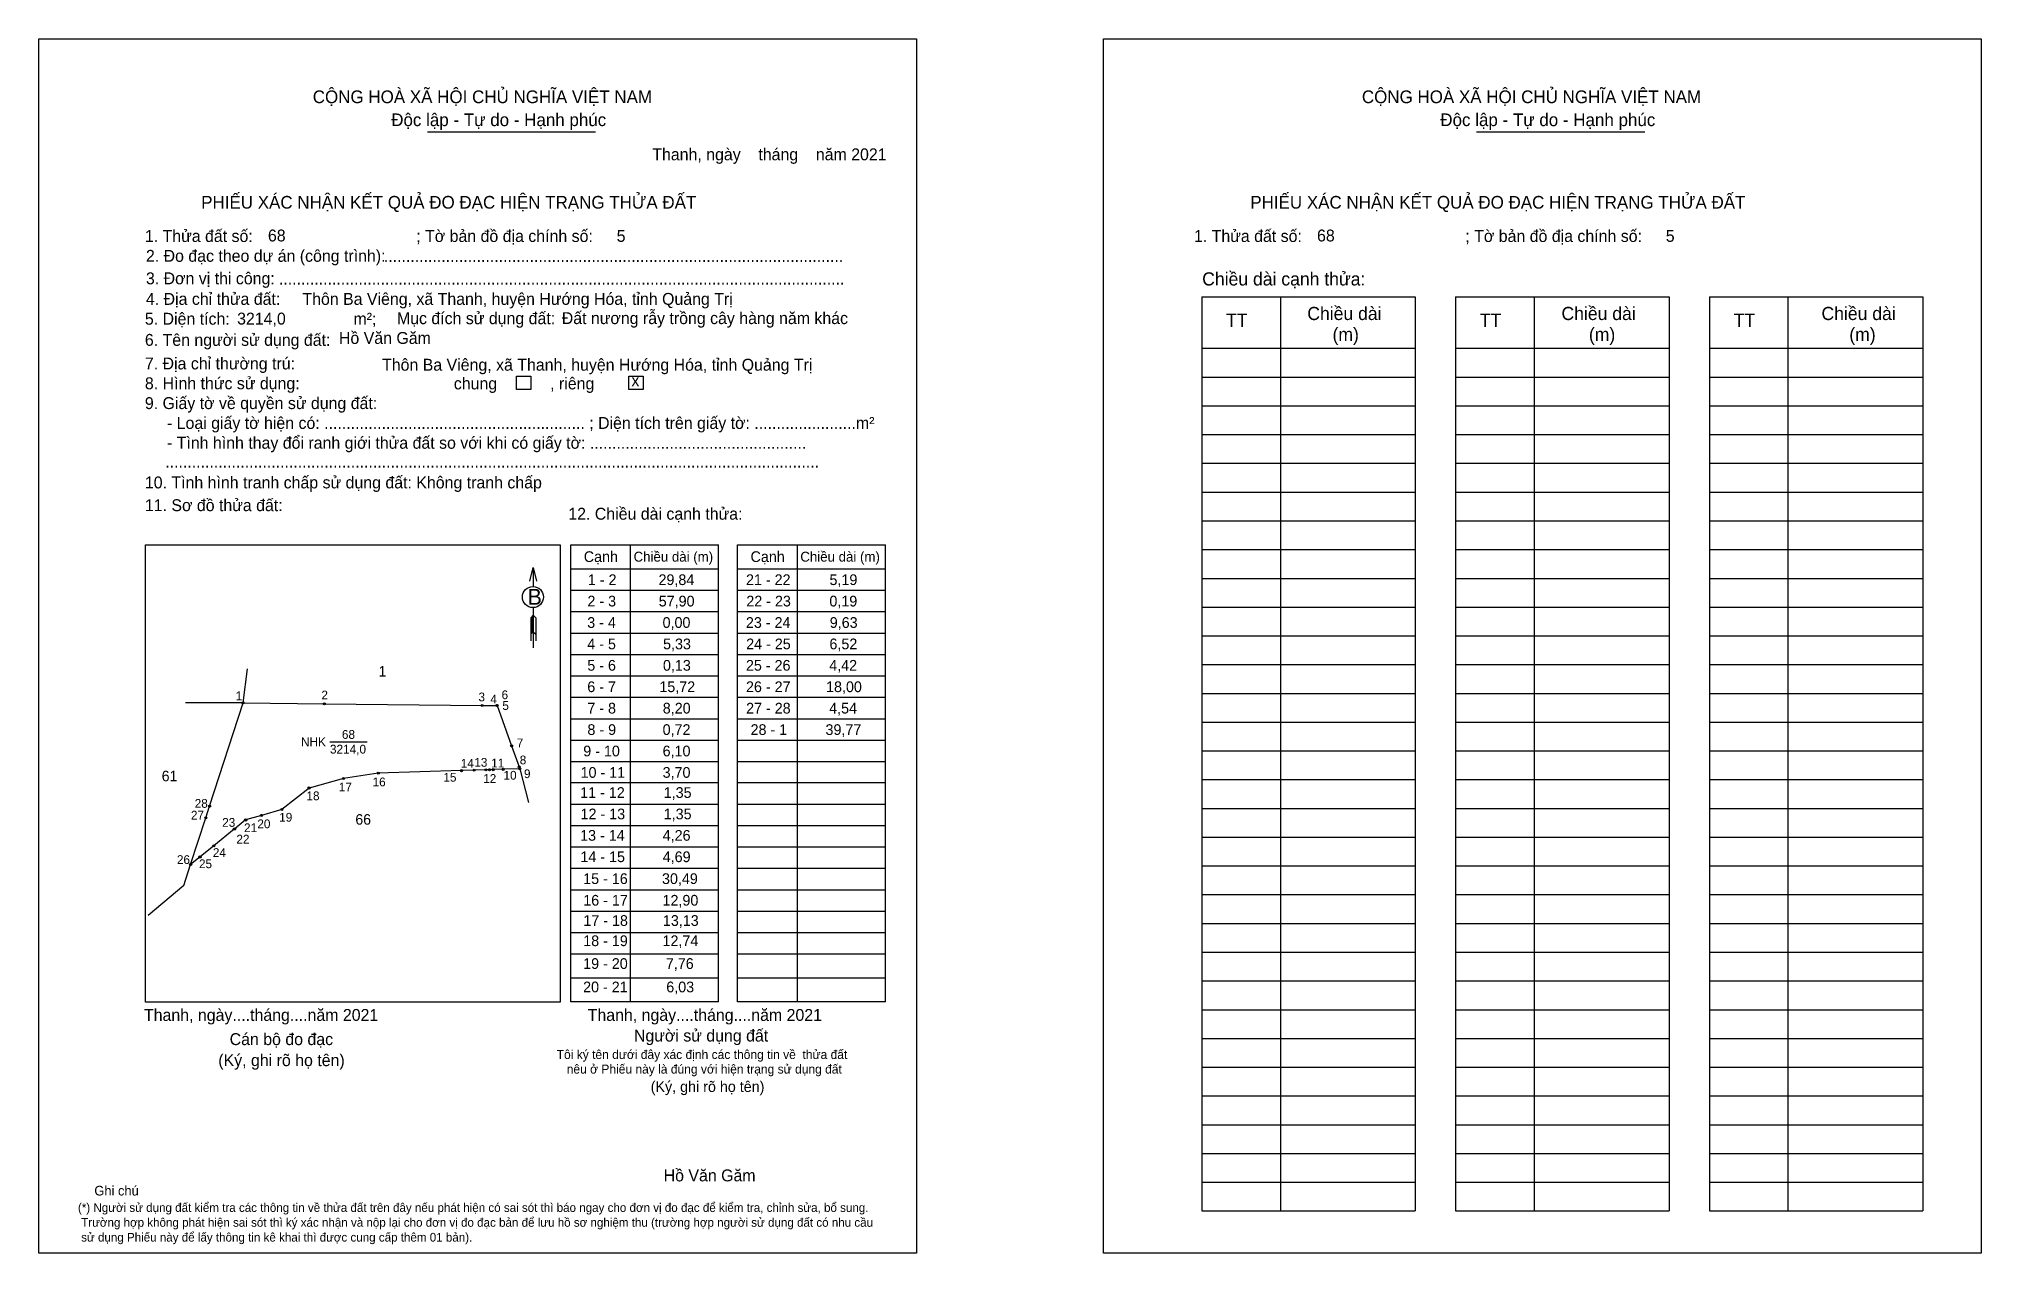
# Model space of a CAD drawing. Extents: x 544175 to 544887, y 1826754 to 1827199.
import ezdxf

# ---------------------------------------------------------------- set-up
doc = ezdxf.new("R2010")
doc.units = 0
for name, color, linetype in [('CanhThua', 7, 'Continuous'), ('kqddKhungInTrang1', 7, 'Continuous'), ('kqddKhungInTrang2', 7, 'Continuous'), ('kqddNoiDung', 7, 'Continuous'), ('kqddTemplate', 7, 'Continuous'), ('Level 1', 7, 'Continuous'), ('MocDinhThua', 7, 'Continuous'), ('NhanDiaChinhThua', 7, 'Continuous'), ('NhanTuCan', 7, 'Continuous'), ('RauThua', 7, 'Continuous'), ('SoHieuDinhThua', 7, 'Continuous')]:
    doc.layers.add(name, color=color, linetype=linetype)

msp = doc.modelspace()

# ---------------------------------------------------------------- linework, layer by layer
at = {"layer": 'CanhThua'}
for p, q in [((544237.35, 1826918.1), (544249.61, 1826955.93)), ((544249.61, 1826955.93), (544279.45, 1826955.6)), ((544279.45, 1826955.6), (544337.35, 1826954.96)), ((544337.35, 1826954.96), (544337.35, 1826954.96)), ((544337.35, 1826954.96), (544342.68, 1826954.96)), ((544342.68, 1826954.96), (544342.81, 1826954.96)), ((544342.81, 1826954.96), (544348.12, 1826940.17)), ((544348.12, 1826940.17), (544350.9, 1826932.45)), ((544299.23, 1826930.15), (544286.48, 1826928.22)), ((544329.71, 1826931.1), (544299.23, 1826930.15)), ((544334.39, 1826931.25), (544329.71, 1826931.1)), ((544338.65, 1826931.38), (544334.39, 1826931.25)), ((544339.99, 1826931.43), (544338.65, 1826931.38)), ((544341.34, 1826931.47), (544339.99, 1826931.43)), ((544345.04, 1826931.58), (544341.34, 1826931.47)), ((544351.14, 1826931.78), (544345.04, 1826931.58)), ((544350.9, 1826932.45), (544351.14, 1826931.78)), ((544273.83, 1826924.73), (544263.81, 1826916.86)), ((544286.48, 1826928.22), (544273.83, 1826924.73)), ((544235.95, 1826913.78), (544237.35, 1826918.1)), ((544263.81, 1826916.86), (544256.36, 1826914.69)), ((544230.4, 1826896.66), (544235.95, 1826913.78)), ((544246.39, 1826909.61), (544238.91, 1826903.55)), ((544246.54, 1826909.74), (544246.39, 1826909.61)), ((544250.57, 1826913), (544246.54, 1826909.74)), ((544256.36, 1826914.69), (544250.57, 1826913)), ((544238.91, 1826903.55), (544233.84, 1826899.45)), ((544233.84, 1826899.45), (544230.4, 1826896.66))]:
    msp.add_line(p, q, dxfattribs=at)
at = {"layer": 'kqddKhungInTrang1'}
msp.add_lwpolyline([(544174.72, 1827199.39), (544496.59, 1827199.39), (544496.59, 1826754.2), (544174.72, 1826754.2)], close=True, dxfattribs=at)
at = {"layer": 'kqddKhungInTrang2'}
msp.add_lwpolyline([(544565.25, 1827199.39), (544887.13, 1827199.39), (544887.13, 1826754.2), (544565.25, 1826754.2)], close=True, dxfattribs=at)
at = {"layer": 'kqddTemplate'}
for p, q in [((544317.28, 1827165.32), (544378.93, 1827165.32)), ((544702.08, 1827165.32), (544763.73, 1827165.32)), ((544601.28, 1827104.8), (544679.55, 1827104.8)), ((544601.28, 1827104.8), (544601.28, 1826769.66)), ((544630.09, 1827104.8), (544630.09, 1826769.66)), ((544679.55, 1827104.8), (544679.55, 1826769.66)), ((544694.38, 1827104.8), (544694.38, 1826769.66)), ((544694.38, 1827104.8), (544772.64, 1827104.8)), ((544723.18, 1827104.8), (544723.18, 1826769.66)), ((544772.64, 1827104.8), (544772.64, 1826769.66)), ((544787.47, 1827104.8), (544787.47, 1826769.66)), ((544787.47, 1827104.8), (544865.73, 1827104.8)), ((544816.27, 1827104.8), (544816.27, 1826769.65)), ((544865.73, 1827104.8), (544865.73, 1826769.65)), ((544601.28, 1827085.94), (544679.55, 1827085.94)), ((544694.38, 1827085.94), (544772.64, 1827085.94)), ((544787.47, 1827085.94), (544865.73, 1827085.94)), ((544601.28, 1827075.4), (544679.55, 1827075.4)), ((544694.38, 1827075.4), (544772.64, 1827075.4)), ((544787.47, 1827075.4), (544865.73, 1827075.4)), ((544601.28, 1827064.86), (544679.55, 1827064.86)), ((544694.38, 1827064.86), (544772.64, 1827064.86)), ((544787.47, 1827064.86), (544865.73, 1827064.86)), ((544601.28, 1827054.31), (544679.55, 1827054.31)), ((544694.38, 1827054.31), (544772.64, 1827054.31)), ((544787.47, 1827054.31), (544865.73, 1827054.31)), ((544601.28, 1827043.77), (544679.55, 1827043.77)), ((544694.38, 1827043.77), (544772.64, 1827043.77)), ((544787.47, 1827043.77), (544865.73, 1827043.77)), ((544601.28, 1827033.23), (544679.55, 1827033.23)), ((544694.38, 1827033.23), (544772.64, 1827033.23)), ((544787.47, 1827033.23), (544865.73, 1827033.23)), ((544601.28, 1827022.69), (544679.55, 1827022.69)), ((544694.38, 1827022.69), (544772.64, 1827022.69)), ((544787.47, 1827022.68), (544865.73, 1827022.68)), ((544369.83, 1827013.87), (544424.05, 1827013.87)), ((544369.83, 1826846.33), (544369.83, 1827013.87)), ((544391.63, 1827013.87), (544391.63, 1826846.33)), ((544424.05, 1826846.33), (544424.05, 1827013.87)), ((544430.99, 1827013.87), (544485.22, 1827013.87)), ((544430.99, 1826846.33), (544430.99, 1827013.87)), ((544452.8, 1827013.87), (544452.8, 1826846.33)), ((544485.22, 1826846.33), (544485.22, 1827013.87)), ((544601.28, 1827012.14), (544679.55, 1827012.14)), ((544694.38, 1827012.14), (544772.64, 1827012.14)), ((544787.47, 1827012.14), (544865.73, 1827012.14)), ((544356.01, 1827005.63), (544356.02, 1826998.6)), ((544369.83, 1827005.1), (544424.05, 1827005.1)), ((544430.99, 1827005.1), (544485.22, 1827005.1)), ((544601.28, 1827001.6), (544679.55, 1827001.6)), ((544694.38, 1827001.6), (544772.64, 1827001.6)), ((544787.47, 1827001.6), (544865.73, 1827001.6)), ((544369.83, 1826997.25), (544424.05, 1826997.25)), ((544430.99, 1826997.25), (544485.22, 1826997.25)), ((544356.04, 1826988.04), (544355.14, 1826987.18)), ((544356.04, 1826987.64), (544355.14, 1826986.77)), ((544356.04, 1826987.23), (544355.14, 1826986.37)), ((544355.14, 1826987.18), (544355.14, 1826978.69)), ((544356.04, 1826986.83), (544355.14, 1826985.97)), ((544356.04, 1826990.88), (544356.06, 1826976.08)), ((544356.04, 1826988.04), (544356.96, 1826987.18)), ((544356.96, 1826987.18), (544356.96, 1826978.69)), ((544369.83, 1826989.4), (544424.05, 1826989.4)), ((544430.99, 1826989.4), (544485.22, 1826989.4)), ((544601.28, 1826991.06), (544679.55, 1826991.06)), ((544694.38, 1826991.06), (544772.64, 1826991.06)), ((544787.47, 1826991.06), (544865.73, 1826991.06)), ((544356.04, 1826986.43), (544355.14, 1826985.57)), ((544356.04, 1826986.03), (544355.14, 1826985.17)), ((544356.04, 1826985.63), (544355.14, 1826984.77)), ((544356.04, 1826985.23), (544355.14, 1826984.36)), ((544356.05, 1826984.83), (544355.14, 1826983.96)), ((544356.05, 1826984.43), (544355.14, 1826983.56)), ((544356.05, 1826984.03), (544355.14, 1826983.16)), ((544356.05, 1826983.62), (544355.14, 1826982.76)), ((544356.05, 1826983.22), (544355.14, 1826982.35)), ((544356.05, 1826982.82), (544355.14, 1826981.95)), ((544356.05, 1826982.42), (544355.14, 1826981.55)), ((544356.05, 1826982.02), (544355.14, 1826981.15)), ((544356.05, 1826982.02), (544356.96, 1826981.15)), ((544369.83, 1826981.55), (544424.05, 1826981.55)), ((544430.99, 1826981.55), (544485.22, 1826981.55)), ((544601.28, 1826980.51), (544679.55, 1826980.51)), ((544694.38, 1826980.51), (544772.64, 1826980.51)), ((544787.47, 1826980.51), (544865.73, 1826980.51)), ((544369.83, 1826973.69), (544424.05, 1826973.69)), ((544430.99, 1826973.69), (544485.22, 1826973.69)), ((544369.83, 1826965.84), (544424.05, 1826965.84)), ((544430.99, 1826965.84), (544485.22, 1826965.84)), ((544601.28, 1826969.97), (544679.55, 1826969.97)), ((544694.38, 1826969.97), (544772.64, 1826969.97)), ((544787.47, 1826969.97), (544865.73, 1826969.97)), ((544369.83, 1826957.99), (544424.05, 1826957.99)), ((544430.99, 1826957.99), (544485.22, 1826957.99)), ((544601.28, 1826959.43), (544679.55, 1826959.43)), ((544694.38, 1826959.43), (544772.64, 1826959.43)), ((544787.47, 1826959.43), (544865.73, 1826959.43)), ((544369.83, 1826950.14), (544424.05, 1826950.14)), ((544430.99, 1826950.14), (544485.22, 1826950.14)), ((544601.28, 1826948.89), (544679.55, 1826948.89)), ((544694.38, 1826948.88), (544772.64, 1826948.88)), ((544787.47, 1826948.88), (544865.73, 1826948.88)), ((544369.83, 1826942.29), (544424.05, 1826942.29)), ((544430.99, 1826942.29), (544485.22, 1826942.29)), ((544601.28, 1826938.34), (544679.55, 1826938.34)), ((544694.38, 1826938.34), (544772.64, 1826938.34)), ((544787.47, 1826938.34), (544865.73, 1826938.34)), ((544369.83, 1826934.44), (544424.05, 1826934.44)), ((544430.99, 1826934.44), (544485.22, 1826934.44)), ((544424.05, 1826926.59), (544369.83, 1826926.59)), ((544485.22, 1826926.59), (544430.99, 1826926.59)), ((544601.28, 1826927.8), (544679.55, 1826927.8)), ((544694.38, 1826927.8), (544772.64, 1826927.8)), ((544787.47, 1826927.8), (544865.73, 1826927.8)), ((544424.05, 1826918.74), (544369.83, 1826918.74)), ((544485.22, 1826918.74), (544430.99, 1826918.74)), ((544601.28, 1826917.26), (544679.55, 1826917.26)), ((544694.38, 1826917.26), (544772.64, 1826917.26)), ((544787.47, 1826917.26), (544865.73, 1826917.26)), ((544424.05, 1826910.89), (544369.83, 1826910.89)), ((544485.22, 1826910.89), (544430.99, 1826910.89)), ((544424.05, 1826903.03), (544369.83, 1826903.03)), ((544485.22, 1826903.03), (544430.99, 1826903.03)), ((544601.28, 1826906.71), (544679.55, 1826906.71)), ((544694.38, 1826906.71), (544772.64, 1826906.71)), ((544787.47, 1826906.71), (544865.73, 1826906.71)), ((544424.05, 1826895.18), (544369.83, 1826895.18)), ((544485.22, 1826895.18), (544430.99, 1826895.18)), ((544601.28, 1826896.17), (544679.55, 1826896.17)), ((544694.38, 1826896.17), (544772.64, 1826896.17)), ((544787.47, 1826896.17), (544865.73, 1826896.17)), ((544424.05, 1826887.33), (544369.83, 1826887.33)), ((544485.22, 1826887.33), (544430.99, 1826887.33)), ((544601.28, 1826885.63), (544679.55, 1826885.63)), ((544694.38, 1826885.63), (544772.64, 1826885.63)), ((544787.47, 1826885.63), (544865.73, 1826885.63)), ((544424.05, 1826879.48), (544369.83, 1826879.48)), ((544485.22, 1826879.48), (544430.99, 1826879.48)), ((544601.28, 1826875.08), (544679.55, 1826875.08)), ((544694.38, 1826875.08), (544772.64, 1826875.08)), ((544787.47, 1826875.08), (544865.73, 1826875.08)), ((544424.05, 1826871.63), (544369.83, 1826871.63)), ((544485.22, 1826871.63), (544430.99, 1826871.63)), ((544424.05, 1826863.78), (544369.83, 1826863.78)), ((544485.22, 1826863.78), (544430.99, 1826863.78)), ((544601.28, 1826864.54), (544679.55, 1826864.54)), ((544694.38, 1826864.54), (544772.64, 1826864.54)), ((544787.47, 1826864.54), (544865.73, 1826864.54)), ((544424.05, 1826855.06), (544369.83, 1826855.06)), ((544485.22, 1826855.06), (544430.99, 1826855.06)), ((544601.28, 1826854), (544679.55, 1826854)), ((544694.38, 1826854), (544772.64, 1826854)), ((544787.47, 1826854), (544865.73, 1826854)), ((544424.05, 1826846.33), (544369.83, 1826846.33)), ((544485.22, 1826846.33), (544430.99, 1826846.33)), ((544601.28, 1826843.46), (544679.55, 1826843.46)), ((544694.38, 1826843.46), (544772.64, 1826843.46)), ((544787.47, 1826843.46), (544865.73, 1826843.46)), ((544601.28, 1826832.91), (544679.55, 1826832.91)), ((544694.38, 1826832.91), (544772.64, 1826832.91)), ((544787.47, 1826832.91), (544865.73, 1826832.91)), ((544601.28, 1826822.37), (544679.55, 1826822.37)), ((544694.38, 1826822.37), (544772.64, 1826822.37)), ((544787.47, 1826822.37), (544865.73, 1826822.37)), ((544601.28, 1826811.83), (544679.55, 1826811.83)), ((544694.38, 1826811.83), (544772.64, 1826811.83)), ((544787.47, 1826811.83), (544865.73, 1826811.83)), ((544601.28, 1826801.28), (544679.55, 1826801.28)), ((544694.38, 1826801.28), (544772.64, 1826801.28)), ((544787.47, 1826801.28), (544865.73, 1826801.28)), ((544601.28, 1826790.74), (544679.55, 1826790.74)), ((544694.38, 1826790.74), (544772.64, 1826790.74)), ((544787.47, 1826790.74), (544865.73, 1826790.74)), ((544601.28, 1826780.2), (544679.55, 1826780.2)), ((544694.38, 1826780.2), (544772.64, 1826780.2)), ((544787.47, 1826780.2), (544865.73, 1826780.2)), ((544601.28, 1826769.66), (544679.55, 1826769.66)), ((544694.38, 1826769.66), (544772.64, 1826769.66)), ((544787.47, 1826769.65), (544865.73, 1826769.65))]:
    msp.add_line(p, q, dxfattribs=at)
for points in [[(544349.91, 1827075.75), (544355.15, 1827075.75), (544355.15, 1827070.87), (544349.91, 1827070.87)], [(544391.1, 1827075.75), (544396.34, 1827075.75), (544396.34, 1827070.87), (544391.1, 1827070.87)], [(544213.88, 1827013.87), (544365.97, 1827013.87), (544365.97, 1826846.18), (544213.88, 1826846.18)]]:
    msp.add_lwpolyline(points, close=True, dxfattribs=at)
msp.add_lwpolyline([(544354.75, 1827000.54), (544356.01, 1827005.63), (544357.29, 1827000.54)], dxfattribs=at)
msp.add_circle((544355.93, 1826994.74), 3.86, dxfattribs=at)
at = {"layer": 'Level 1'}
for p, q in [((544249.61, 1826955.93), (544251.24, 1826968.38)), ((544249.61, 1826955.93), (544228.51, 1826955.93)), ((544227.92, 1826889), (544214.83, 1826877.98))]:
    msp.add_line(p, q, dxfattribs=at)
at = {"layer": 'MocDinhThua'}
for centre in [(544249.61, 1826955.93), (544279.45, 1826955.6), (544337.35, 1826954.96), (544337.35, 1826954.96), (544342.68, 1826954.96), (544342.81, 1826954.96), (544348.12, 1826940.17), (544299.23, 1826930.15), (544329.71, 1826931.1), (544334.39, 1826931.25), (544338.65, 1826931.38), (544339.99, 1826931.43), (544341.34, 1826931.47), (544345.04, 1826931.58), (544350.9, 1826932.45), (544351.14, 1826931.78), (544273.83, 1826924.73), (544286.48, 1826928.22), (544237.35, 1826918.1), (544263.81, 1826916.86), (544235.95, 1826913.78), (544246.39, 1826909.61), (544246.54, 1826909.74), (544250.57, 1826913), (544256.36, 1826914.69), (544238.91, 1826903.55), (544230.4, 1826896.66), (544233.84, 1826899.45)]:
    msp.add_circle(centre, 0.386, dxfattribs=at)
at = {"layer": 'NhanDiaChinhThua'}
msp.add_line((544281.48, 1826941.66), (544295.09, 1826941.66), dxfattribs=at)
at = {"layer": 'RauThua'}
for p, q in [((544351.14, 1826931.78), (544354.36, 1826919.36)), ((544227.92, 1826889), (544230.4, 1826896.66))]:
    msp.add_line(p, q, dxfattribs=at)

# ---------------------------------------------------------------- texts
at = {"layer": 'kqddNoiDung'}
for s, height, p in [('Thanh, ngày    tháng    năm 2021  ', 4.3617, (544399.72, 1827154.87)), ('68', 4.362, (544258.74, 1827125.11)), ('5', 4.36, (544386.66, 1827124.97)), ('68', 4.362, (544643.54, 1827125.11)), ('5', 4.36, (544771.46, 1827124.97)), ('........................................................................................................', 4.3617, (544301.24, 1827117.59)), ('................................................................................................................................', 4.3617, (544262.78, 1827109.33)), ('3214,0', 4.362, (544247.44, 1827094.65)), ('Đất nương rẫy trồng cây hàng năm khác', 4.3617, (544366.51, 1827094.82)), ('Hồ Văn Găm', 4.362, (544284.79, 1827087.55)), ('Thôn Ba Viêng, xã Thanh, huyện Hướng Hóa, tỉnh Quảng Trị', 4.3617, (544300.6, 1827077.73)), ('x', 4.36, (544392.06, 1827072)), ('1 - 2', 3.926, (544376.09, 1826999.14)), ('29,84', 3.926, (544402, 1826999.14)), ('21 - 22', 3.926, (544434.08, 1826999.14)), ('5,19', 3.926, (544464.72, 1826999.14)), ('2 - 3', 3.926, (544375.93, 1826991.29)), ('57,90', 3.926, (544402.08, 1826991.29)), ('22 - 23', 3.926, (544434.2, 1826991.29)), ('0,19', 3.926, (544464.68, 1826991.29)), ('3 - 4', 3.926, (544375.85, 1826983.44)), ('0,00', 3.926, (544403.49, 1826983.44)), ('23 - 24', 3.926, (544434.06, 1826983.44)), ('9,63', 3.926, (544464.81, 1826983.44)), ('4 - 5', 3.926, (544375.87, 1826975.59)), ('5,33', 3.926, (544403.67, 1826975.59)), ('24 - 25', 3.926, (544434.15, 1826975.59)), ('6,52', 3.926, (544464.7, 1826975.59)), ('5 - 6', 3.926, (544375.88, 1826967.74)), ('0,13', 3.926, (544403.63, 1826967.74)), ('25 - 26', 3.926, (544434.07, 1826967.74)), ('4,42', 3.926, (544464.62, 1826967.74)), ('6 - 7', 3.926, (544375.88, 1826959.89)), ('15,72', 3.926, (544402.3, 1826959.89)), ('26 - 27', 3.926, (544434.09, 1826959.89)), ('18,00', 3.926, (544463.45, 1826959.89)), ('7 - 8', 3.926, (544375.9, 1826952.04)), ('8,20', 3.926, (544403.57, 1826952.04)), ('27 - 28', 3.926, (544434.13, 1826952.04)), ('4,54', 3.926, (544464.6, 1826952.04)), ('8 - 9', 3.926, (544375.93, 1826944.18)), ('0,72', 3.926, (544403.51, 1826944.18)), ('28 - 1', 3.926, (544435.77, 1826944.18)), ('39,77', 3.926, (544463.25, 1826944.18)), ('9 - 10', 3.926, (544374.4, 1826936.33)), ('6,10', 3.926, (544403.51, 1826936.33)), ('10 - 11', 3.926, (544373.42, 1826928.48)), ('3,70', 3.926, (544403.51, 1826928.48)), ('11 - 12', 3.926, (544373.28, 1826921.1)), ('1,35', 3.926, (544403.91, 1826921.1)), ('12 - 13', 3.926, (544373.41, 1826913.25)), ('1,35', 3.926, (544403.91, 1826913.25)), ('13 - 14', 3.926, (544373.26, 1826905.4)), ('4,26', 3.926, (544403.54, 1826905.4)), ('14 - 15', 3.926, (544373.35, 1826897.55)), ('4,69', 3.926, (544403.55, 1826897.55)), ('15 - 16', 3.926, (544374.38, 1826889.53)), ('30,49', 3.926, (544403.28, 1826889.53)), ('16 - 17', 3.926, (544374.4, 1826881.6)), ('12,90', 3.926, (544403.48, 1826881.6)), ('17 - 18', 3.926, (544374.43, 1826874.18)), ('13,13', 3.926, (544403.61, 1826874.18)), ('18 - 19', 3.926, (544374.39, 1826866.76)), ('12,74', 3.926, (544403.47, 1826866.76)), ('19 - 20', 3.926, (544374.37, 1826858.4)), ('7,76', 3.926, (544404.7, 1826858.4)), ('20 - 21', 3.926, (544374.35, 1826849.82)), ('6,03', 3.926, (544404.85, 1826849.82)), ('Thanh, ngày....tháng....năm 2021', 4.3617, (544213.28, 1826839.34)), ('Thanh, ngày....tháng....năm 2021', 4.3617, (544376.03, 1826839.34)), ('Hồ Văn Găm', 4.362, (544403.89, 1826780.51))]:
    msp.add_text(s, height=height, dxfattribs=at).set_placement(p)
at = {"layer": 'kqddTemplate'}
for s, height, p in [('CỘNG HOÀ XÃ HỘI CHỦ NGHĨA VIỆT NAM', 4.6525, (544275.19, 1827175.82)), ('CỘNG HOÀ XÃ HỘI CHỦ NGHĨA VIỆT NAM', 4.6525, (544659.99, 1827175.82)), ('Độc lập - Tự do - Hạnh phúc', 4.6525, (544303.96, 1827167.4)), ('Độc lập - Tự do - Hạnh phúc', 4.6525, (544688.76, 1827167.4)), ('PHIẾU XÁC NHẬN KẾT QUẢ ĐO ĐẠC HIỆN TRẠNG THỬA ĐẤT', 4.6525, (544234.26, 1827137.15)), ('PHIẾU XÁC NHẬN KẾT QUẢ ĐO ĐẠC HIỆN TRẠNG THỬA ĐẤT', 4.6525, (544619.06, 1827137.15)), ('1. Thửa đất số:                                     ; Tờ bản đồ địa chính số:', 4.3617, (544213.61, 1827124.93)), ('1. Thửa đất số:                                     ; Tờ bản đồ địa chính số:', 4.3617, (544598.41, 1827124.93)), ('2. Đo đạc theo dự án (công trình): ', 4.3617, (544213.99, 1827117.66)), ('3. Đơn vị thi công: ', 4.3617, (544213.99, 1827109.41)), ('Chiều dài cạnh thửa:', 4.8196, (544601.42, 1827108.97)), ('4. Địa chỉ thửa đất:     Thôn Ba Viêng, xã Thanh, huyện Hướng Hóa, tỉnh Quảng Trị', 4.3617, (544213.99, 1827101.87)), ('Chiều dài', 4.82, (544639.97, 1827096.3)), ('Chiều dài', 4.82, (544733.2, 1827096.3)), ('Chiều dài', 4.82, (544828.57, 1827096.3)), ('5. Diện tích:                            m²; ', 4.3617, (544213.61, 1827094.6)), ('Mục đích sử dụng đất:', 4.3617, (544306.05, 1827094.78)), ('TT', 4.82, (544610.18, 1827093.81)), ('(m)', 4.82, (544649.22, 1827088.63)), ('TT', 4.82, (544703.27, 1827093.81)), ('(m)', 4.82, (544743.26, 1827088.63)), ('TT', 4.82, (544796.36, 1827093.81)), ('(m)', 4.82, (544838.77, 1827088.63)), ('6. Tên người sử dụng đất:', 4.3617, (544213.61, 1827086.84)), ('7. Địa chỉ thường trú:', 4.3617, (544213.61, 1827078.2)), ('8. Hình thức sử dụng:', 4.3617, (544213.61, 1827070.93)), ('chung            , riêng', 4.3617, (544326.92, 1827070.88)), ('9. Giấy tờ về quyền sử dụng đất:', 4.3617, (544213.61, 1827063.66)), ('     - Loại giấy tờ hiện có: ........................................................... ; Diện tích trên giấy tờ: .......................m²', 4.3617, (544213.61, 1827056.39)), ('     - Tình hình thay đổi ranh giới thửa đất so với khi có giấy tờ: .................................................', 4.3617, (544213.61, 1827049.12)), ('10. Tình hình tranh chấp sử dụng đất: Không tranh chấp', 4.3617, (544213.61, 1827034.58)), ('....................................................................................................................................................', 4.3617, (544221.07, 1827042.22)), ('11. Sơ đồ thửa đất:', 4.3617, (544213.61, 1827026.23)), ('12. Chiều dài cạnh thửa:', 4.3617, (544368.91, 1827023.1)), ('Cạnh', 3.926, (544374.59, 1827007.59)), ('Chiều dài (m)', 3.6348, (544392.86, 1827007.72)), ('Cạnh', 3.926, (544435.76, 1827007.59)), ('Chiều dài (m)', 3.6348, (544454.02, 1827007.72)), ('B', 5.82, (544354.02, 1826991.93)), ('Cán bộ đo đạc', 4.3617, (544244.7, 1826830.47)), ('Người sử dụng đất', 4.3617, (544392.99, 1826831.78)), ('(Ký, ghi rõ họ tên)', 4.3617, (544240.54, 1826822.76)), ('Tôi ký tên dưới đây xác định các thông tin về  thửa đất ', 3.2974, (544364.66, 1826825.38)), ('nêu ở Phiếu này là đúng với hiện trạng sử dụng đất', 3.2974, (544368.33, 1826820.03)), ('(Ký, ghi rõ họ tên)', 3.9255, (544399.13, 1826813.29)), ('(*) Người sử dụng đất kiểm tra các thông tin về thửa đất trên đây nếu phát hiện có sai sót thì báo ngay cho đơn vị đo đạc để kiểm tra, chỉnh sửa, bổ sung.', 3.17968, (544189.06, 1826769.31)), ('Ghi chú', 3.533, (544195.07, 1826775.33)), (' Trường hợp không phát hiện sai sót thì ký xác nhận và nộp lại cho đơn vị đo đạc bản để lưu hồ sơ nghiệm thu (trường hợp người sử dụng đất có nhu cầu', 3.17968, (544189.06, 1826763.87)), (' sử dụng Phiếu này để lấy thông tin kê khai thì được cung cấp thêm 01 bản).', 3.1797, (544189.06, 1826758.43))]:
    msp.add_text(s, height=height, dxfattribs=at).set_placement(p)
at = {"layer": 'NhanDiaChinhThua'}
for s, p in [('68', (544285.87, 1826942.74)), ('NHK', (544270.86, 1826940.04)), ('3214,0', (544281.48, 1826937.35))]:
    msp.add_text(s, height=3.237, dxfattribs=at).set_placement(p)
at = {"layer": 'NhanTuCan'}
for s, height, p in [('1', 3.86, (544299.29, 1826965.56)), ('61', 3.859, (544219.78, 1826927.2)), ('66', 3.859, (544290.82, 1826911.28))]:
    msp.add_text(s, height=height, dxfattribs=at).set_placement(p)
at = {"layer": 'SoHieuDinhThua'}
for s, height, p in [('1', 3.22, (544246.9, 1826956.93)), ('2', 3.22, (544278.36, 1826957.21)), ('3', 3.22, (544335.96, 1826956.5)), ('4', 3.22, (544340.32, 1826955.72)), ('6', 3.22, (544344.44, 1826957.3)), ('5', 3.22, (544344.73, 1826953.35)), ('7', 3.22, (544350, 1826939.65)), ('8', 3.22, (544351.1, 1826933.4)), ('15', 3.216, (544323.11, 1826927.06)), ('14', 3.216, (544329.5, 1826932.2)), ('13', 3.216, (544334.44, 1826932.53)), ('12', 3.216, (544337.71, 1826926.6)), ('11', 3.216, (544340.63, 1826932.26)), ('10', 3.216, (544345.16, 1826927.8)), ('9', 3.22, (544352.65, 1826928.36)), ('18', 3.216, (544272.88, 1826920.25)), ('17', 3.216, (544284.75, 1826923.47)), ('16', 3.216, (544297.13, 1826925.34)), ('27', 3.216, (544230.5, 1826913.17)), ('28', 3.216, (544231.89, 1826917.48)), ('19', 3.216, (544262.88, 1826912.39)), ('23', 3.216, (544241.97, 1826910.51)), ('21', 3.216, (544249.98, 1826908.54)), ('20', 3.216, (544254.87, 1826909.99)), ('24', 3.216, (544238.54, 1826899.44)), ('22', 3.216, (544247.19, 1826904.38)), ('26', 3.216, (544225.36, 1826896.87)), ('25', 3.216, (544233.46, 1826895.34))]:
    msp.add_text(s, height=height, dxfattribs=at).set_placement(p)

doc.saveas('drawing.dxf')
